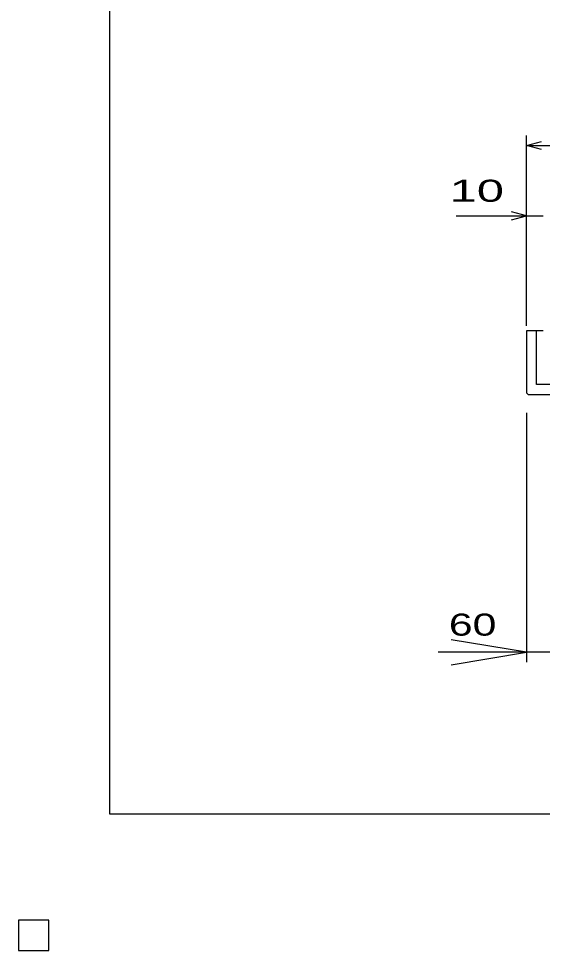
# Model space of a CAD drawing. Units: millimetres, scale not verified. Extents: x -1092 to 1039, y -770 to 632.
# Drawn here: x -1092 to -778, y -770 to -211 of the extents above; entities that cross this region are included whole.
import ezdxf
from ezdxf.enums import TextEntityAlignment as Align

# ---------------------------------------------------------------- set-up
doc = ezdxf.new("R2010")
doc.units = ezdxf.units.MM
doc.header["$LTSCALE"] = 6
for name, color, linetype, lineweight in [('0_2', 150, 'Continuous', 25), ('16', 3, 'Continuous', 25), ('19', 6, 'Continuous', 25), ('22', 4, 'Continuous', 25)]:
    doc.layers.add(name, color=color, linetype=linetype, lineweight=lineweight)
doc.styles.add('ベクトル', font='')
doc.styles.get('ベクトル').set_extended_font_data('ベクトル')

# ---------------------------------------------------------------- blocks, each defined once
blk = doc.blocks.new('open_arrow')
at = {"color": 0, "linetype": 'Continuous', "lineweight": -2}
blk.add_lwpolyline([(7.5, 1.25), (0, 0), (7.5, -1.25)], dxfattribs=at)

msp = doc.modelspace()

# ---------------------------------------------------------------- linework, layer by layer
at = {"layer": '0_2'}
for p, q in [((-1037.4, -687.9), (-1037.4, 632.1)), ((1038.6, -687.9), (-1037.4, -687.9))]:
    msp.add_line(p, q, dxfattribs=at)
at = {"layer": '16'}
for p, q in [((-1074, -751.5), (-1092, -751.5)), ((-1092, -751.5), (-1092, -769.5)), ((-1074, -751.5), (-1092, -751.5)), ((-1092, -751.5), (-1092, -769.5)), ((-1074, -751.5), (-1092, -751.5)), ((-1092, -751.5), (-1092, -769.5)), ((-1074, -751.5), (-1092, -751.5)), ((-1092, -751.5), (-1092, -769.5)), ((-1074, -751.5), (-1092, -751.5)), ((-1092, -751.5), (-1092, -769.5)), ((-1074, -769.5), (-1074, -751.5)), ((-1074, -769.5), (-1074, -751.5)), ((-1074, -769.5), (-1074, -751.5)), ((-1074, -769.5), (-1074, -751.5)), ((-1074, -769.5), (-1074, -751.5)), ((-1092, -769.5), (-1074, -769.5)), ((-1092, -769.5), (-1074, -769.5)), ((-1092, -769.5), (-1074, -769.5)), ((-1092, -769.5), (-1074, -769.5)), ((-1092, -769.5), (-1074, -769.5))]:
    msp.add_line(p, q, dxfattribs=at)
at = {"layer": '19'}
for p, q in [((-778, -398.5), (-788, -398.5)), ((-788, -398.5), (-788, -435.5)), ((-782, -430.5), (-782, -398.5)), ((-319, -430.5), (-782, -430.5)), ((-788, -435.5), (-787, -436.5)), ((-787, -436.5), (-314, -436.5))]:
    msp.add_line(p, q, dxfattribs=at)
at = {"layer": '22'}
for p, q in [((-788, -395.5), (-788, -281.5)), ((-788, -287.5), (-779, -285.1)), ((-779, -289.9), (-788, -287.5)), ((-788, -287.5), (-313, -287.5)), ((-788, -395.5), (-788, -323.5)), ((-788, -329.5), (-797, -327.1)), ((-830, -329.5), (-788, -329.5)), ((-797, -331.9), (-788, -329.5)), ((-788, -329.5), (-778, -329.5)), ((-788, -447.5), (-788, -596.95)), ((-728, -590.95), (-840.8, -590.95))]:
    msp.add_line(p, q, dxfattribs=at)
at = {"layer": '22', "color": 2}
for p, q in [((-1074, -751.5), (-1092, -751.5)), ((-1092, -751.5), (-1092, -769.5)), ((-1074, -751.5), (-1092, -751.5)), ((-1092, -751.5), (-1092, -769.5)), ((-1074, -751.5), (-1092, -751.5)), ((-1092, -751.5), (-1092, -769.5)), ((-1074, -769.5), (-1074, -751.5)), ((-1074, -769.5), (-1074, -751.5)), ((-1074, -769.5), (-1074, -751.5)), ((-1092, -769.5), (-1074, -769.5)), ((-1092, -769.5), (-1074, -769.5)), ((-1092, -769.5), (-1074, -769.5))]:
    msp.add_line(p, q, dxfattribs=at)

# ---------------------------------------------------------------- block references
at = {"layer": '22', "xscale": 6, "yscale": 6, "rotation": 180}
msp.add_blockref('open_arrow', (-788, -590.95), dxfattribs=at)

# ---------------------------------------------------------------- texts
at = {"layer": '22', "color": 2, "style": 'ベクトル', "width": 1.65}
msp.add_text(' 10 ', height=13.2, dxfattribs=at).set_placement((-842, -314.5), align=Align.MIDDLE_LEFT)
at = {"layer": '22', "style": 'ベクトル', "width": 1.45}
msp.add_text('60', height=13.2, dxfattribs=at).set_placement((-806, -584.95), align=Align.BOTTOM_RIGHT)

doc.saveas('drawing.dxf')
